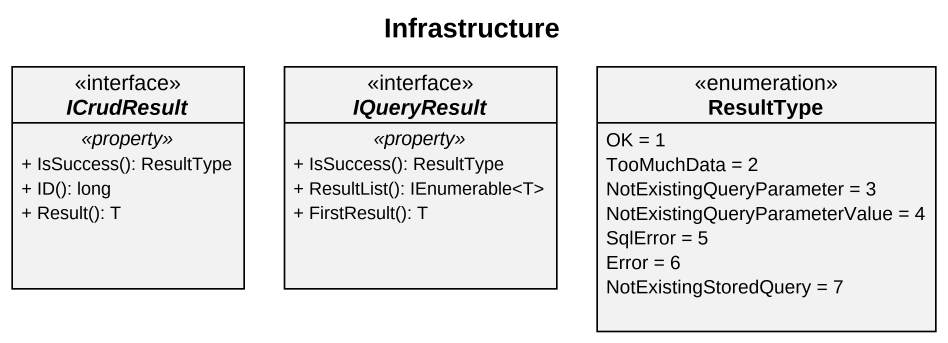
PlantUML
@startuml
title Infrastructure
hide circle
hide empty members
skinparam classAttributeIconSize 0
interface ICrudResult {
  .. <<property>> ..
  + IsSuccess(): ResultType
  + ID(): long
  + Result(): T
}
interface IQueryResult {
  .. <<property>> ..
  + IsSuccess(): ResultType
  + ResultList(): IEnumerable<T>
  + FirstResult(): T
}
enum ResultType {
  OK = 1
  TooMuchData = 2
  NotExistingQueryParameter = 3
  NotExistingQueryParameterValue = 4
  SqlError = 5
  Error = 6
  NotExistingStoredQuery = 7
}
@enduml
